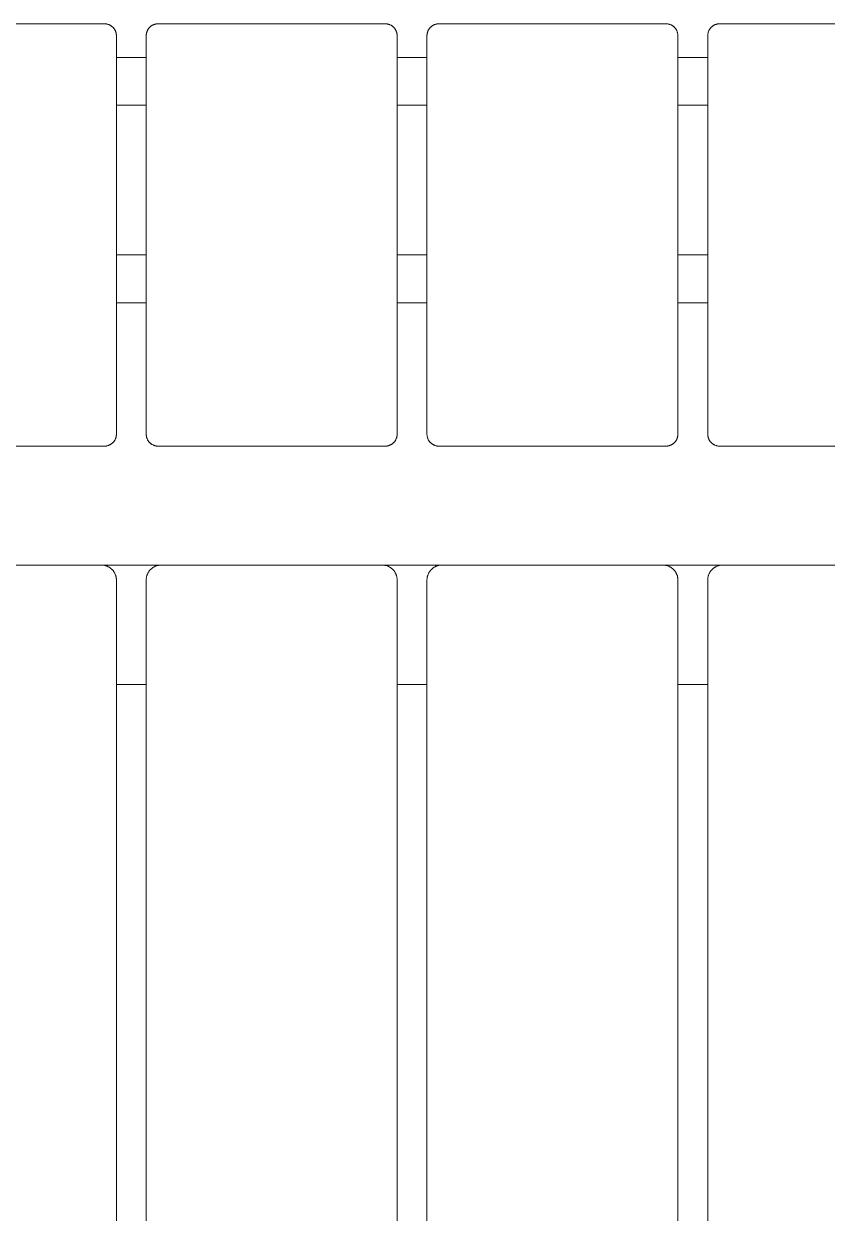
# Model space of a CAD drawing. Header units: millimetres. Extents: x -402 to 3954, y -41 to 3282.
# Drawn here: x 1281.6 to 1550.6, y 1485.9 to 1884.1 of the extents above; entities that cross this region are included whole.
import ezdxf

# ---------------------------------------------------------------- set-up
doc = ezdxf.new("R2010")
doc.units = ezdxf.units.MM
doc.layers.add('ZANO_R', color=7, linetype='Continuous', lineweight=0)

msp = doc.modelspace()

# ---------------------------------------------------------------- linework, layer by layer
at = {"layer": 'ZANO_R'}
for p, q in [((1232.63, 1884.13), (1308.63, 1884.13)), ((1308.63, 1884.13), (1308.77, 1884.13)), ((1308.77, 1884.13), (1308.9, 1884.12)), ((1308.9, 1884.12), (1309.04, 1884.11)), ((1309.04, 1884.11), (1309.18, 1884.1)), ((1309.18, 1884.1), (1309.31, 1884.07)), ((1309.31, 1884.07), (1309.45, 1884.05)), ((1309.45, 1884.05), (1309.58, 1884.02)), ((1309.58, 1884.02), (1309.71, 1883.98)), ((1309.71, 1883.98), (1309.84, 1883.94)), ((1309.84, 1883.94), (1309.97, 1883.9)), ((1309.97, 1883.9), (1310.1, 1883.85)), ((1310.1, 1883.85), (1310.23, 1883.8)), ((1310.23, 1883.8), (1310.35, 1883.74)), ((1310.35, 1883.74), (1310.47, 1883.68)), ((1310.47, 1883.68), (1310.59, 1883.62)), ((1310.59, 1883.62), (1310.71, 1883.55)), ((1324.55, 1883.55), (1324.67, 1883.62)), ((1324.67, 1883.62), (1324.79, 1883.68)), ((1324.79, 1883.68), (1324.91, 1883.74)), ((1324.91, 1883.74), (1325.04, 1883.8)), ((1325.04, 1883.8), (1325.16, 1883.85)), ((1325.16, 1883.85), (1325.29, 1883.9)), ((1325.29, 1883.9), (1325.42, 1883.94)), ((1325.42, 1883.94), (1325.55, 1883.98)), ((1325.55, 1883.98), (1325.68, 1884.02)), ((1325.68, 1884.02), (1325.82, 1884.05)), ((1325.82, 1884.05), (1325.95, 1884.07)), ((1325.95, 1884.07), (1326.09, 1884.1)), ((1326.09, 1884.1), (1326.22, 1884.11)), ((1326.22, 1884.11), (1326.36, 1884.12)), ((1326.36, 1884.12), (1326.49, 1884.13)), ((1326.49, 1884.13), (1326.63, 1884.13)), ((1326.63, 1884.13), (1402.63, 1884.13)), ((1402.63, 1884.13), (1402.77, 1884.13)), ((1402.77, 1884.13), (1402.9, 1884.12)), ((1402.9, 1884.12), (1403.04, 1884.11)), ((1403.04, 1884.11), (1403.18, 1884.1)), ((1403.18, 1884.1), (1403.31, 1884.07)), ((1403.31, 1884.07), (1403.45, 1884.05)), ((1403.45, 1884.05), (1403.58, 1884.02)), ((1403.58, 1884.02), (1403.71, 1883.98)), ((1403.71, 1883.98), (1403.84, 1883.94)), ((1403.84, 1883.94), (1403.97, 1883.9)), ((1403.97, 1883.9), (1404.1, 1883.85)), ((1404.1, 1883.85), (1404.23, 1883.8)), ((1404.23, 1883.8), (1404.35, 1883.74)), ((1404.35, 1883.74), (1404.47, 1883.68)), ((1404.47, 1883.68), (1404.59, 1883.62)), ((1404.59, 1883.62), (1404.71, 1883.55)), ((1418.55, 1883.55), (1418.67, 1883.62)), ((1418.67, 1883.62), (1418.79, 1883.68)), ((1418.79, 1883.68), (1418.91, 1883.74)), ((1418.91, 1883.74), (1419.04, 1883.8)), ((1419.04, 1883.8), (1419.16, 1883.85)), ((1419.16, 1883.85), (1419.29, 1883.9)), ((1419.29, 1883.9), (1419.42, 1883.94)), ((1419.42, 1883.94), (1419.55, 1883.98)), ((1419.55, 1883.98), (1419.68, 1884.02)), ((1419.68, 1884.02), (1419.82, 1884.05)), ((1419.82, 1884.05), (1419.95, 1884.07)), ((1419.95, 1884.07), (1420.09, 1884.1)), ((1420.09, 1884.1), (1420.22, 1884.11)), ((1420.22, 1884.11), (1420.36, 1884.12)), ((1420.36, 1884.12), (1420.49, 1884.13)), ((1420.49, 1884.13), (1420.63, 1884.13)), ((1420.63, 1884.13), (1496.63, 1884.13)), ((1496.63, 1884.13), (1496.77, 1884.13)), ((1496.77, 1884.13), (1496.9, 1884.12)), ((1496.9, 1884.12), (1497.04, 1884.11)), ((1497.04, 1884.11), (1497.18, 1884.1)), ((1497.18, 1884.1), (1497.31, 1884.07)), ((1497.31, 1884.07), (1497.45, 1884.05)), ((1497.45, 1884.05), (1497.58, 1884.02)), ((1497.58, 1884.02), (1497.71, 1883.98)), ((1497.71, 1883.98), (1497.84, 1883.94)), ((1497.84, 1883.94), (1497.97, 1883.9)), ((1497.97, 1883.9), (1498.1, 1883.85)), ((1498.1, 1883.85), (1498.23, 1883.8)), ((1498.23, 1883.8), (1498.35, 1883.74)), ((1498.35, 1883.74), (1498.47, 1883.68)), ((1498.47, 1883.68), (1498.59, 1883.62)), ((1498.59, 1883.62), (1498.71, 1883.55)), ((1512.55, 1883.55), (1512.67, 1883.62)), ((1512.67, 1883.62), (1512.79, 1883.68)), ((1512.79, 1883.68), (1512.91, 1883.74)), ((1512.91, 1883.74), (1513.04, 1883.8)), ((1513.04, 1883.8), (1513.16, 1883.85)), ((1513.16, 1883.85), (1513.29, 1883.9)), ((1513.29, 1883.9), (1513.42, 1883.94)), ((1513.42, 1883.94), (1513.55, 1883.98)), ((1513.55, 1883.98), (1513.68, 1884.02)), ((1513.68, 1884.02), (1513.82, 1884.05)), ((1513.82, 1884.05), (1513.95, 1884.07)), ((1513.95, 1884.07), (1514.09, 1884.1)), ((1514.09, 1884.1), (1514.22, 1884.11)), ((1514.22, 1884.11), (1514.36, 1884.12)), ((1514.36, 1884.12), (1514.49, 1884.13)), ((1514.49, 1884.13), (1514.63, 1884.13)), ((1514.63, 1884.13), (1590.63, 1884.13)), ((1310.71, 1883.55), (1310.83, 1883.48)), ((1310.83, 1883.48), (1310.94, 1883.4)), ((1310.94, 1883.4), (1311.05, 1883.32)), ((1311.05, 1883.32), (1311.16, 1883.24)), ((1311.16, 1883.24), (1311.26, 1883.15)), ((1311.26, 1883.15), (1311.36, 1883.06)), ((1311.36, 1883.06), (1311.46, 1882.96)), ((1311.46, 1882.96), (1311.55, 1882.86)), ((1311.55, 1882.86), (1311.65, 1882.76)), ((1311.65, 1882.76), (1311.73, 1882.66)), ((1311.73, 1882.66), (1311.82, 1882.55)), ((1311.82, 1882.55), (1311.9, 1882.44)), ((1311.9, 1882.44), (1311.98, 1882.33)), ((1311.98, 1882.33), (1312.05, 1882.21)), ((1312.05, 1882.21), (1312.12, 1882.09)), ((1312.12, 1882.09), (1312.18, 1881.97)), ((1312.18, 1881.97), (1312.24, 1881.85)), ((1312.24, 1881.85), (1312.3, 1881.73)), ((1312.3, 1881.73), (1312.35, 1881.6)), ((1312.35, 1881.6), (1312.4, 1881.47)), ((1312.4, 1881.47), (1312.44, 1881.34)), ((1312.44, 1881.34), (1312.48, 1881.21)), ((1312.48, 1881.21), (1312.52, 1881.08)), ((1312.52, 1881.08), (1312.55, 1880.95)), ((1312.55, 1880.95), (1312.57, 1880.81)), ((1312.57, 1880.81), (1312.59, 1880.68)), ((1312.59, 1880.68), (1312.61, 1880.54)), ((1312.61, 1880.54), (1312.62, 1880.41)), ((1312.62, 1880.41), (1312.63, 1880.27)), ((1312.63, 1880.27), (1312.63, 1880.13)), ((1312.63, 1848.21), (1312.63, 1880.13)), ((1322.63, 1880.27), (1322.64, 1880.41)), ((1322.63, 1880.13), (1322.63, 1880.27)), ((1322.63, 1880.13), (1322.63, 1848.21)), ((1322.64, 1880.41), (1322.65, 1880.54)), ((1322.65, 1880.54), (1322.67, 1880.68)), ((1322.67, 1880.68), (1322.69, 1880.81)), ((1322.69, 1880.81), (1322.72, 1880.95)), ((1322.72, 1880.95), (1322.75, 1881.08)), ((1322.75, 1881.08), (1322.78, 1881.21)), ((1322.78, 1881.21), (1322.82, 1881.34)), ((1322.82, 1881.34), (1322.86, 1881.47)), ((1322.86, 1881.47), (1322.91, 1881.6)), ((1322.91, 1881.6), (1322.96, 1881.73)), ((1322.96, 1881.73), (1323.02, 1881.85)), ((1323.02, 1881.85), (1323.08, 1881.97)), ((1323.08, 1881.97), (1323.14, 1882.09)), ((1323.14, 1882.09), (1323.21, 1882.21)), ((1323.21, 1882.21), (1323.29, 1882.33)), ((1323.29, 1882.33), (1323.36, 1882.44)), ((1323.36, 1882.44), (1323.44, 1882.55)), ((1323.44, 1882.55), (1323.53, 1882.66)), ((1323.53, 1882.66), (1323.62, 1882.76)), ((1323.62, 1882.76), (1323.71, 1882.86)), ((1323.71, 1882.86), (1323.8, 1882.96)), ((1323.8, 1882.96), (1323.9, 1883.06)), ((1323.9, 1883.06), (1324, 1883.15)), ((1324, 1883.15), (1324.11, 1883.24)), ((1324.11, 1883.24), (1324.21, 1883.32)), ((1324.21, 1883.32), (1324.32, 1883.4)), ((1324.32, 1883.4), (1324.44, 1883.48)), ((1324.44, 1883.48), (1324.55, 1883.55)), ((1404.71, 1883.55), (1404.83, 1883.48)), ((1404.83, 1883.48), (1404.94, 1883.4)), ((1404.94, 1883.4), (1405.05, 1883.32)), ((1405.05, 1883.32), (1405.16, 1883.24)), ((1405.16, 1883.24), (1405.26, 1883.15)), ((1405.26, 1883.15), (1405.36, 1883.06)), ((1405.36, 1883.06), (1405.46, 1882.96)), ((1405.46, 1882.96), (1405.55, 1882.86)), ((1405.55, 1882.86), (1405.65, 1882.76)), ((1405.65, 1882.76), (1405.73, 1882.66)), ((1405.73, 1882.66), (1405.82, 1882.55)), ((1405.82, 1882.55), (1405.9, 1882.44)), ((1405.9, 1882.44), (1405.98, 1882.33)), ((1405.98, 1882.33), (1406.05, 1882.21)), ((1406.05, 1882.21), (1406.12, 1882.09)), ((1406.12, 1882.09), (1406.18, 1881.97)), ((1406.18, 1881.97), (1406.24, 1881.85)), ((1406.24, 1881.85), (1406.3, 1881.73)), ((1406.3, 1881.73), (1406.35, 1881.6)), ((1406.35, 1881.6), (1406.4, 1881.47)), ((1406.4, 1881.47), (1406.44, 1881.34)), ((1406.44, 1881.34), (1406.48, 1881.21)), ((1406.48, 1881.21), (1406.52, 1881.08)), ((1406.52, 1881.08), (1406.55, 1880.95)), ((1406.55, 1880.95), (1406.57, 1880.81)), ((1406.57, 1880.81), (1406.59, 1880.68)), ((1406.59, 1880.68), (1406.61, 1880.54)), ((1406.61, 1880.54), (1406.62, 1880.41)), ((1406.62, 1880.41), (1406.63, 1880.27)), ((1406.63, 1880.27), (1406.63, 1880.13)), ((1406.63, 1848.21), (1406.63, 1880.13)), ((1416.63, 1880.27), (1416.64, 1880.41)), ((1416.63, 1880.13), (1416.63, 1880.27)), ((1416.63, 1880.13), (1416.63, 1848.21)), ((1416.64, 1880.41), (1416.65, 1880.54)), ((1416.65, 1880.54), (1416.67, 1880.68)), ((1416.67, 1880.68), (1416.69, 1880.81)), ((1416.69, 1880.81), (1416.72, 1880.95)), ((1416.72, 1880.95), (1416.75, 1881.08)), ((1416.75, 1881.08), (1416.78, 1881.21)), ((1416.78, 1881.21), (1416.82, 1881.34)), ((1416.82, 1881.34), (1416.86, 1881.47)), ((1416.86, 1881.47), (1416.91, 1881.6)), ((1416.91, 1881.6), (1416.96, 1881.73)), ((1416.96, 1881.73), (1417.02, 1881.85)), ((1417.02, 1881.85), (1417.08, 1881.97)), ((1417.08, 1881.97), (1417.14, 1882.09)), ((1417.14, 1882.09), (1417.21, 1882.21)), ((1417.21, 1882.21), (1417.29, 1882.33)), ((1417.29, 1882.33), (1417.36, 1882.44)), ((1417.36, 1882.44), (1417.44, 1882.55)), ((1417.44, 1882.55), (1417.53, 1882.66)), ((1417.53, 1882.66), (1417.62, 1882.76)), ((1417.62, 1882.76), (1417.71, 1882.86)), ((1417.71, 1882.86), (1417.8, 1882.96)), ((1417.8, 1882.96), (1417.9, 1883.06)), ((1417.9, 1883.06), (1418, 1883.15)), ((1418, 1883.15), (1418.11, 1883.24)), ((1418.11, 1883.24), (1418.21, 1883.32)), ((1418.21, 1883.32), (1418.32, 1883.4)), ((1418.32, 1883.4), (1418.44, 1883.48)), ((1418.44, 1883.48), (1418.55, 1883.55)), ((1498.71, 1883.55), (1498.83, 1883.48)), ((1498.83, 1883.48), (1498.94, 1883.4)), ((1498.94, 1883.4), (1499.05, 1883.32)), ((1499.05, 1883.32), (1499.16, 1883.24)), ((1499.16, 1883.24), (1499.26, 1883.15)), ((1499.26, 1883.15), (1499.36, 1883.06)), ((1499.36, 1883.06), (1499.46, 1882.96)), ((1499.46, 1882.96), (1499.55, 1882.86)), ((1499.55, 1882.86), (1499.65, 1882.76)), ((1499.65, 1882.76), (1499.73, 1882.66)), ((1499.73, 1882.66), (1499.82, 1882.55)), ((1499.82, 1882.55), (1499.9, 1882.44)), ((1499.9, 1882.44), (1499.98, 1882.33)), ((1499.98, 1882.33), (1500.05, 1882.21)), ((1500.05, 1882.21), (1500.12, 1882.09)), ((1500.12, 1882.09), (1500.18, 1881.97)), ((1500.18, 1881.97), (1500.24, 1881.85)), ((1500.24, 1881.85), (1500.3, 1881.73)), ((1500.3, 1881.73), (1500.35, 1881.6)), ((1500.35, 1881.6), (1500.4, 1881.47)), ((1500.4, 1881.47), (1500.44, 1881.34)), ((1500.44, 1881.34), (1500.48, 1881.21)), ((1500.48, 1881.21), (1500.52, 1881.08)), ((1500.52, 1881.08), (1500.55, 1880.95)), ((1500.55, 1880.95), (1500.57, 1880.81)), ((1500.57, 1880.81), (1500.59, 1880.68)), ((1500.59, 1880.68), (1500.61, 1880.54)), ((1500.61, 1880.54), (1500.62, 1880.41)), ((1500.62, 1880.41), (1500.63, 1880.27)), ((1500.63, 1880.27), (1500.63, 1880.13)), ((1500.63, 1848.21), (1500.63, 1880.13)), ((1510.63, 1880.27), (1510.64, 1880.41)), ((1510.63, 1880.13), (1510.63, 1880.27)), ((1510.63, 1880.13), (1510.63, 1848.21)), ((1510.64, 1880.41), (1510.65, 1880.54)), ((1510.65, 1880.54), (1510.67, 1880.68)), ((1510.67, 1880.68), (1510.69, 1880.81)), ((1510.69, 1880.81), (1510.72, 1880.95)), ((1510.72, 1880.95), (1510.75, 1881.08)), ((1510.75, 1881.08), (1510.78, 1881.21)), ((1510.78, 1881.21), (1510.82, 1881.34)), ((1510.82, 1881.34), (1510.86, 1881.47)), ((1510.86, 1881.47), (1510.91, 1881.6)), ((1510.91, 1881.6), (1510.96, 1881.73)), ((1510.96, 1881.73), (1511.02, 1881.85)), ((1511.02, 1881.85), (1511.08, 1881.97)), ((1511.08, 1881.97), (1511.14, 1882.09)), ((1511.14, 1882.09), (1511.21, 1882.21)), ((1511.21, 1882.21), (1511.29, 1882.33)), ((1511.29, 1882.33), (1511.36, 1882.44)), ((1511.36, 1882.44), (1511.44, 1882.55)), ((1511.44, 1882.55), (1511.53, 1882.66)), ((1511.53, 1882.66), (1511.62, 1882.76)), ((1511.62, 1882.76), (1511.71, 1882.86)), ((1511.71, 1882.86), (1511.8, 1882.96)), ((1511.8, 1882.96), (1511.9, 1883.06)), ((1511.9, 1883.06), (1512, 1883.15)), ((1512, 1883.15), (1512.11, 1883.24)), ((1512.11, 1883.24), (1512.21, 1883.32)), ((1512.21, 1883.32), (1512.32, 1883.4)), ((1512.32, 1883.4), (1512.44, 1883.48)), ((1512.44, 1883.48), (1512.55, 1883.55)), ((1322.63, 1872.9), (1312.63, 1872.9)), ((1416.63, 1872.9), (1406.63, 1872.9)), ((1510.63, 1872.9), (1500.63, 1872.9)), ((1312.63, 1856.9), (1322.63, 1856.9)), ((1322.63, 1856.88), (1312.63, 1856.88)), ((1406.63, 1856.9), (1416.63, 1856.9)), ((1416.63, 1856.88), (1406.63, 1856.88)), ((1500.63, 1856.9), (1510.63, 1856.9)), ((1510.63, 1856.88), (1500.63, 1856.88)), ((1312.63, 1746.72), (1312.63, 1848.21)), ((1322.63, 1848.21), (1322.63, 1746.72)), ((1406.63, 1746.72), (1406.63, 1848.21)), ((1416.63, 1848.21), (1416.63, 1746.72)), ((1500.63, 1746.72), (1500.63, 1848.21)), ((1510.63, 1848.21), (1510.63, 1746.72)), ((1322.63, 1806.76), (1312.63, 1806.76)), ((1416.63, 1806.76), (1406.63, 1806.76)), ((1510.63, 1806.76), (1500.63, 1806.76)), ((1312.63, 1790.76), (1322.63, 1790.76)), ((1322.63, 1790.73), (1312.63, 1790.73)), ((1406.63, 1790.76), (1416.63, 1790.76)), ((1416.63, 1790.73), (1406.63, 1790.73)), ((1500.63, 1790.76), (1510.63, 1790.76)), ((1510.63, 1790.73), (1500.63, 1790.73)), ((1311.82, 1744.3), (1311.73, 1744.2)), ((1311.9, 1744.41), (1311.82, 1744.3)), ((1311.98, 1744.53), (1311.9, 1744.41)), ((1312.05, 1744.64), (1311.98, 1744.53)), ((1312.12, 1744.76), (1312.05, 1744.64)), ((1312.18, 1744.88), (1312.12, 1744.76)), ((1312.24, 1745), (1312.18, 1744.88)), ((1312.3, 1745.13), (1312.24, 1745)), ((1312.35, 1745.25), (1312.3, 1745.13)), ((1312.4, 1745.38), (1312.35, 1745.25)), ((1312.44, 1745.51), (1312.4, 1745.38)), ((1312.48, 1745.64), (1312.44, 1745.51)), ((1312.52, 1745.77), (1312.48, 1745.64)), ((1312.55, 1745.91), (1312.52, 1745.77)), ((1312.57, 1746.04), (1312.55, 1745.91)), ((1312.59, 1746.18), (1312.57, 1746.04)), ((1312.61, 1746.31), (1312.59, 1746.18)), ((1312.62, 1746.45), (1312.61, 1746.31)), ((1312.63, 1746.58), (1312.62, 1746.45)), ((1312.63, 1746.72), (1312.63, 1746.58)), ((1322.63, 1746.58), (1322.63, 1746.72)), ((1322.64, 1746.45), (1322.63, 1746.58)), ((1322.65, 1746.31), (1322.64, 1746.45)), ((1322.67, 1746.18), (1322.65, 1746.31)), ((1322.69, 1746.04), (1322.67, 1746.18)), ((1322.72, 1745.91), (1322.69, 1746.04)), ((1322.75, 1745.77), (1322.72, 1745.91)), ((1322.78, 1745.64), (1322.75, 1745.77)), ((1322.82, 1745.51), (1322.78, 1745.64)), ((1322.86, 1745.38), (1322.82, 1745.51)), ((1322.91, 1745.25), (1322.86, 1745.38)), ((1322.96, 1745.13), (1322.91, 1745.25)), ((1323.02, 1745), (1322.96, 1745.13)), ((1323.08, 1744.88), (1323.02, 1745)), ((1323.14, 1744.76), (1323.08, 1744.88)), ((1323.21, 1744.64), (1323.14, 1744.76)), ((1323.29, 1744.53), (1323.21, 1744.64)), ((1323.36, 1744.41), (1323.29, 1744.53)), ((1323.44, 1744.3), (1323.36, 1744.41)), ((1323.53, 1744.2), (1323.44, 1744.3)), ((1405.82, 1744.3), (1405.73, 1744.2)), ((1405.9, 1744.41), (1405.82, 1744.3)), ((1405.98, 1744.53), (1405.9, 1744.41)), ((1406.05, 1744.64), (1405.98, 1744.53)), ((1406.12, 1744.76), (1406.05, 1744.64)), ((1406.18, 1744.88), (1406.12, 1744.76)), ((1406.24, 1745), (1406.18, 1744.88)), ((1406.3, 1745.13), (1406.24, 1745)), ((1406.35, 1745.25), (1406.3, 1745.13)), ((1406.4, 1745.38), (1406.35, 1745.25)), ((1406.44, 1745.51), (1406.4, 1745.38)), ((1406.48, 1745.64), (1406.44, 1745.51)), ((1406.52, 1745.77), (1406.48, 1745.64)), ((1406.55, 1745.91), (1406.52, 1745.77)), ((1406.57, 1746.04), (1406.55, 1745.91)), ((1406.59, 1746.18), (1406.57, 1746.04)), ((1406.61, 1746.31), (1406.59, 1746.18)), ((1406.62, 1746.45), (1406.61, 1746.31)), ((1406.63, 1746.58), (1406.62, 1746.45)), ((1406.63, 1746.72), (1406.63, 1746.58)), ((1416.63, 1746.58), (1416.63, 1746.72)), ((1416.64, 1746.45), (1416.63, 1746.58)), ((1416.65, 1746.31), (1416.64, 1746.45)), ((1416.67, 1746.18), (1416.65, 1746.31)), ((1416.69, 1746.04), (1416.67, 1746.18)), ((1416.72, 1745.91), (1416.69, 1746.04)), ((1416.75, 1745.77), (1416.72, 1745.91)), ((1416.78, 1745.64), (1416.75, 1745.77)), ((1416.82, 1745.51), (1416.78, 1745.64)), ((1416.86, 1745.38), (1416.82, 1745.51)), ((1416.91, 1745.25), (1416.86, 1745.38)), ((1416.96, 1745.13), (1416.91, 1745.25)), ((1417.02, 1745), (1416.96, 1745.13)), ((1417.08, 1744.88), (1417.02, 1745)), ((1417.14, 1744.76), (1417.08, 1744.88)), ((1417.21, 1744.64), (1417.14, 1744.76)), ((1417.29, 1744.53), (1417.21, 1744.64)), ((1417.36, 1744.41), (1417.29, 1744.53)), ((1417.44, 1744.3), (1417.36, 1744.41)), ((1417.53, 1744.2), (1417.44, 1744.3)), ((1499.82, 1744.3), (1499.73, 1744.2)), ((1499.9, 1744.41), (1499.82, 1744.3)), ((1499.98, 1744.53), (1499.9, 1744.41)), ((1500.05, 1744.64), (1499.98, 1744.53)), ((1500.12, 1744.76), (1500.05, 1744.64)), ((1500.18, 1744.88), (1500.12, 1744.76)), ((1500.24, 1745), (1500.18, 1744.88)), ((1500.3, 1745.13), (1500.24, 1745)), ((1500.35, 1745.25), (1500.3, 1745.13)), ((1500.4, 1745.38), (1500.35, 1745.25)), ((1500.44, 1745.51), (1500.4, 1745.38)), ((1500.48, 1745.64), (1500.44, 1745.51)), ((1500.52, 1745.77), (1500.48, 1745.64)), ((1500.55, 1745.91), (1500.52, 1745.77)), ((1500.57, 1746.04), (1500.55, 1745.91)), ((1500.59, 1746.18), (1500.57, 1746.04)), ((1500.61, 1746.31), (1500.59, 1746.18)), ((1500.62, 1746.45), (1500.61, 1746.31)), ((1500.63, 1746.58), (1500.62, 1746.45)), ((1500.63, 1746.72), (1500.63, 1746.58)), ((1510.63, 1746.58), (1510.63, 1746.72)), ((1510.64, 1746.45), (1510.63, 1746.58)), ((1510.65, 1746.31), (1510.64, 1746.45)), ((1510.67, 1746.18), (1510.65, 1746.31)), ((1510.69, 1746.04), (1510.67, 1746.18)), ((1510.72, 1745.91), (1510.69, 1746.04)), ((1510.75, 1745.77), (1510.72, 1745.91)), ((1510.78, 1745.64), (1510.75, 1745.77)), ((1510.82, 1745.51), (1510.78, 1745.64)), ((1510.86, 1745.38), (1510.82, 1745.51)), ((1510.91, 1745.25), (1510.86, 1745.38)), ((1510.96, 1745.13), (1510.91, 1745.25)), ((1511.02, 1745), (1510.96, 1745.13)), ((1511.08, 1744.88), (1511.02, 1745)), ((1511.14, 1744.76), (1511.08, 1744.88)), ((1511.21, 1744.64), (1511.14, 1744.76)), ((1511.29, 1744.53), (1511.21, 1744.64)), ((1511.36, 1744.41), (1511.29, 1744.53)), ((1511.44, 1744.3), (1511.36, 1744.41)), ((1511.53, 1744.2), (1511.44, 1744.3)), ((1308.63, 1742.72), (1232.63, 1742.72)), ((1308.77, 1742.72), (1308.63, 1742.72)), ((1308.9, 1742.73), (1308.77, 1742.72)), ((1309.04, 1742.74), (1308.9, 1742.73)), ((1309.18, 1742.76), (1309.04, 1742.74)), ((1309.31, 1742.78), (1309.18, 1742.76)), ((1309.45, 1742.8), (1309.31, 1742.78)), ((1309.58, 1742.83), (1309.45, 1742.8)), ((1309.71, 1742.87), (1309.58, 1742.83)), ((1309.84, 1742.91), (1309.71, 1742.87)), ((1309.97, 1742.95), (1309.84, 1742.91)), ((1310.1, 1743), (1309.97, 1742.95)), ((1310.23, 1743.05), (1310.1, 1743)), ((1310.35, 1743.11), (1310.23, 1743.05)), ((1310.47, 1743.17), (1310.35, 1743.11)), ((1310.59, 1743.23), (1310.47, 1743.17)), ((1310.71, 1743.3), (1310.59, 1743.23)), ((1310.83, 1743.38), (1310.71, 1743.3)), ((1310.94, 1743.45), (1310.83, 1743.38)), ((1311.05, 1743.53), (1310.94, 1743.45)), ((1311.16, 1743.62), (1311.05, 1743.53)), ((1311.26, 1743.71), (1311.16, 1743.62)), ((1311.36, 1743.8), (1311.26, 1743.71)), ((1311.46, 1743.89), (1311.36, 1743.8)), ((1311.55, 1743.99), (1311.46, 1743.89)), ((1311.65, 1744.09), (1311.55, 1743.99)), ((1311.73, 1744.2), (1311.65, 1744.09)), ((1323.62, 1744.09), (1323.53, 1744.2)), ((1323.71, 1743.99), (1323.62, 1744.09)), ((1323.8, 1743.89), (1323.71, 1743.99)), ((1323.9, 1743.8), (1323.8, 1743.89)), ((1324, 1743.71), (1323.9, 1743.8)), ((1324.11, 1743.62), (1324, 1743.71)), ((1324.21, 1743.53), (1324.11, 1743.62)), ((1324.32, 1743.45), (1324.21, 1743.53)), ((1324.44, 1743.38), (1324.32, 1743.45)), ((1324.55, 1743.3), (1324.44, 1743.38)), ((1324.67, 1743.23), (1324.55, 1743.3)), ((1324.79, 1743.17), (1324.67, 1743.23)), ((1324.91, 1743.11), (1324.79, 1743.17)), ((1325.04, 1743.05), (1324.91, 1743.11)), ((1325.16, 1743), (1325.04, 1743.05)), ((1325.29, 1742.95), (1325.16, 1743)), ((1325.42, 1742.91), (1325.29, 1742.95)), ((1325.55, 1742.87), (1325.42, 1742.91)), ((1325.68, 1742.83), (1325.55, 1742.87)), ((1325.82, 1742.8), (1325.68, 1742.83)), ((1325.95, 1742.78), (1325.82, 1742.8)), ((1326.09, 1742.76), (1325.95, 1742.78)), ((1326.22, 1742.74), (1326.09, 1742.76)), ((1326.36, 1742.73), (1326.22, 1742.74)), ((1326.49, 1742.72), (1326.36, 1742.73)), ((1326.63, 1742.72), (1326.49, 1742.72)), ((1402.63, 1742.72), (1326.63, 1742.72)), ((1402.77, 1742.72), (1402.63, 1742.72)), ((1402.9, 1742.73), (1402.77, 1742.72)), ((1403.04, 1742.74), (1402.9, 1742.73)), ((1403.18, 1742.76), (1403.04, 1742.74)), ((1403.31, 1742.78), (1403.18, 1742.76)), ((1403.45, 1742.8), (1403.31, 1742.78)), ((1403.58, 1742.83), (1403.45, 1742.8)), ((1403.71, 1742.87), (1403.58, 1742.83)), ((1403.84, 1742.91), (1403.71, 1742.87)), ((1403.97, 1742.95), (1403.84, 1742.91)), ((1404.1, 1743), (1403.97, 1742.95)), ((1404.23, 1743.05), (1404.1, 1743)), ((1404.35, 1743.11), (1404.23, 1743.05)), ((1404.47, 1743.17), (1404.35, 1743.11)), ((1404.59, 1743.23), (1404.47, 1743.17)), ((1404.71, 1743.3), (1404.59, 1743.23)), ((1404.83, 1743.38), (1404.71, 1743.3)), ((1404.94, 1743.45), (1404.83, 1743.38)), ((1405.05, 1743.53), (1404.94, 1743.45)), ((1405.16, 1743.62), (1405.05, 1743.53)), ((1405.26, 1743.71), (1405.16, 1743.62)), ((1405.36, 1743.8), (1405.26, 1743.71)), ((1405.46, 1743.89), (1405.36, 1743.8)), ((1405.55, 1743.99), (1405.46, 1743.89)), ((1405.65, 1744.09), (1405.55, 1743.99)), ((1405.73, 1744.2), (1405.65, 1744.09)), ((1417.62, 1744.09), (1417.53, 1744.2)), ((1417.71, 1743.99), (1417.62, 1744.09)), ((1417.8, 1743.89), (1417.71, 1743.99)), ((1417.9, 1743.8), (1417.8, 1743.89)), ((1418, 1743.71), (1417.9, 1743.8)), ((1418.11, 1743.62), (1418, 1743.71)), ((1418.21, 1743.53), (1418.11, 1743.62)), ((1418.32, 1743.45), (1418.21, 1743.53)), ((1418.44, 1743.38), (1418.32, 1743.45)), ((1418.55, 1743.3), (1418.44, 1743.38)), ((1418.67, 1743.23), (1418.55, 1743.3)), ((1418.79, 1743.17), (1418.67, 1743.23)), ((1418.91, 1743.11), (1418.79, 1743.17)), ((1419.04, 1743.05), (1418.91, 1743.11)), ((1419.16, 1743), (1419.04, 1743.05)), ((1419.29, 1742.95), (1419.16, 1743)), ((1419.42, 1742.91), (1419.29, 1742.95)), ((1419.55, 1742.87), (1419.42, 1742.91)), ((1419.68, 1742.83), (1419.55, 1742.87)), ((1419.82, 1742.8), (1419.68, 1742.83)), ((1419.95, 1742.78), (1419.82, 1742.8)), ((1420.09, 1742.76), (1419.95, 1742.78)), ((1420.22, 1742.74), (1420.09, 1742.76)), ((1420.36, 1742.73), (1420.22, 1742.74)), ((1420.49, 1742.72), (1420.36, 1742.73)), ((1420.63, 1742.72), (1420.49, 1742.72)), ((1496.63, 1742.72), (1420.63, 1742.72)), ((1496.77, 1742.72), (1496.63, 1742.72)), ((1496.9, 1742.73), (1496.77, 1742.72)), ((1497.04, 1742.74), (1496.9, 1742.73)), ((1497.18, 1742.76), (1497.04, 1742.74)), ((1497.31, 1742.78), (1497.18, 1742.76)), ((1497.45, 1742.8), (1497.31, 1742.78)), ((1497.58, 1742.83), (1497.45, 1742.8)), ((1497.71, 1742.87), (1497.58, 1742.83)), ((1497.84, 1742.91), (1497.71, 1742.87)), ((1497.97, 1742.95), (1497.84, 1742.91)), ((1498.1, 1743), (1497.97, 1742.95)), ((1498.23, 1743.05), (1498.1, 1743)), ((1498.35, 1743.11), (1498.23, 1743.05)), ((1498.47, 1743.17), (1498.35, 1743.11)), ((1498.59, 1743.23), (1498.47, 1743.17)), ((1498.71, 1743.3), (1498.59, 1743.23)), ((1498.83, 1743.38), (1498.71, 1743.3)), ((1498.94, 1743.45), (1498.83, 1743.38)), ((1499.05, 1743.53), (1498.94, 1743.45)), ((1499.16, 1743.62), (1499.05, 1743.53)), ((1499.26, 1743.71), (1499.16, 1743.62)), ((1499.36, 1743.8), (1499.26, 1743.71)), ((1499.46, 1743.89), (1499.36, 1743.8)), ((1499.55, 1743.99), (1499.46, 1743.89)), ((1499.65, 1744.09), (1499.55, 1743.99)), ((1499.73, 1744.2), (1499.65, 1744.09)), ((1511.62, 1744.09), (1511.53, 1744.2)), ((1511.71, 1743.99), (1511.62, 1744.09)), ((1511.8, 1743.89), (1511.71, 1743.99)), ((1511.9, 1743.8), (1511.8, 1743.89)), ((1512, 1743.71), (1511.9, 1743.8)), ((1512.11, 1743.62), (1512, 1743.71)), ((1512.21, 1743.53), (1512.11, 1743.62)), ((1512.32, 1743.45), (1512.21, 1743.53)), ((1512.44, 1743.38), (1512.32, 1743.45)), ((1512.55, 1743.3), (1512.44, 1743.38)), ((1512.67, 1743.23), (1512.55, 1743.3)), ((1512.79, 1743.17), (1512.67, 1743.23)), ((1512.91, 1743.11), (1512.79, 1743.17)), ((1513.04, 1743.05), (1512.91, 1743.11)), ((1513.16, 1743), (1513.04, 1743.05)), ((1513.29, 1742.95), (1513.16, 1743)), ((1513.42, 1742.91), (1513.29, 1742.95)), ((1513.55, 1742.87), (1513.42, 1742.91)), ((1513.68, 1742.83), (1513.55, 1742.87)), ((1513.82, 1742.8), (1513.68, 1742.83)), ((1513.95, 1742.78), (1513.82, 1742.8)), ((1514.09, 1742.76), (1513.95, 1742.78)), ((1514.22, 1742.74), (1514.09, 1742.76)), ((1514.36, 1742.73), (1514.22, 1742.74)), ((1514.49, 1742.72), (1514.36, 1742.73)), ((1514.63, 1742.72), (1514.49, 1742.72)), ((1590.63, 1742.72), (1514.63, 1742.72)), ((1307.63, 1702.91), (1233.63, 1702.91)), ((1307.8, 1702.9), (1307.63, 1702.91)), ((1327.52, 1702.91), (1307.74, 1702.91)), ((1307.97, 1702.89), (1307.8, 1702.9)), ((1308.14, 1702.88), (1307.97, 1702.89)), ((1308.31, 1702.86), (1308.14, 1702.88)), ((1308.48, 1702.83), (1308.31, 1702.86)), ((1308.65, 1702.8), (1308.48, 1702.83)), ((1308.82, 1702.76), (1308.65, 1702.8)), ((1308.98, 1702.72), (1308.82, 1702.76)), ((1309.14, 1702.67), (1308.98, 1702.72)), ((1309.31, 1702.62), (1309.14, 1702.67)), ((1309.47, 1702.56), (1309.31, 1702.62)), ((1309.62, 1702.49), (1309.47, 1702.56)), ((1309.78, 1702.42), (1309.62, 1702.49)), ((1309.93, 1702.34), (1309.78, 1702.42)), ((1310.08, 1702.26), (1309.93, 1702.34)), ((1310.23, 1702.18), (1310.08, 1702.26)), ((1310.37, 1702.09), (1310.23, 1702.18)), ((1310.51, 1701.99), (1310.37, 1702.09)), ((1310.65, 1701.89), (1310.51, 1701.99)), ((1310.79, 1701.78), (1310.65, 1701.89)), ((1310.92, 1701.67), (1310.79, 1701.78)), ((1311.04, 1701.56), (1310.92, 1701.67)), ((1311.17, 1701.44), (1311.04, 1701.56)), ((1311.29, 1701.32), (1311.17, 1701.44)), ((1311.4, 1701.19), (1311.29, 1701.32)), ((1311.51, 1701.06), (1311.4, 1701.19)), ((1311.62, 1700.93), (1311.51, 1701.06)), ((1311.72, 1700.79), (1311.62, 1700.93)), ((1311.81, 1700.65), (1311.72, 1700.79)), ((1311.9, 1700.5), (1311.81, 1700.65)), ((1311.99, 1700.36), (1311.9, 1700.5)), ((1323.27, 1700.36), (1323.36, 1700.5)), ((1323.36, 1700.5), (1323.45, 1700.65)), ((1323.45, 1700.65), (1323.55, 1700.79)), ((1323.55, 1700.79), (1323.65, 1700.93)), ((1323.65, 1700.93), (1323.75, 1701.06)), ((1323.75, 1701.06), (1323.86, 1701.19)), ((1323.86, 1701.19), (1323.98, 1701.32)), ((1323.98, 1701.32), (1324.1, 1701.44)), ((1324.1, 1701.44), (1324.22, 1701.56)), ((1324.22, 1701.56), (1324.35, 1701.67)), ((1324.35, 1701.67), (1324.48, 1701.78)), ((1324.48, 1701.78), (1324.61, 1701.89)), ((1324.61, 1701.89), (1324.75, 1701.99)), ((1324.75, 1701.99), (1324.89, 1702.09)), ((1324.89, 1702.09), (1325.03, 1702.18)), ((1325.03, 1702.18), (1325.18, 1702.26)), ((1325.18, 1702.26), (1325.33, 1702.34)), ((1325.33, 1702.34), (1325.48, 1702.42)), ((1325.48, 1702.42), (1325.64, 1702.49)), ((1325.64, 1702.49), (1325.8, 1702.56)), ((1325.8, 1702.56), (1325.96, 1702.62)), ((1325.96, 1702.62), (1326.12, 1702.67)), ((1326.12, 1702.67), (1326.28, 1702.72)), ((1326.28, 1702.72), (1326.45, 1702.76)), ((1326.45, 1702.76), (1326.61, 1702.8)), ((1326.61, 1702.8), (1326.78, 1702.83)), ((1326.78, 1702.83), (1326.95, 1702.86)), ((1326.95, 1702.86), (1327.12, 1702.88)), ((1327.12, 1702.88), (1327.29, 1702.89)), ((1327.29, 1702.89), (1327.46, 1702.9)), ((1327.46, 1702.9), (1327.63, 1702.91)), ((1401.63, 1702.91), (1327.63, 1702.91)), ((1401.8, 1702.9), (1401.63, 1702.91)), ((1421.52, 1702.91), (1401.74, 1702.91)), ((1401.97, 1702.89), (1401.8, 1702.9)), ((1402.14, 1702.88), (1401.97, 1702.89)), ((1402.31, 1702.86), (1402.14, 1702.88)), ((1402.48, 1702.83), (1402.31, 1702.86)), ((1402.65, 1702.8), (1402.48, 1702.83)), ((1402.82, 1702.76), (1402.65, 1702.8)), ((1402.98, 1702.72), (1402.82, 1702.76)), ((1403.14, 1702.67), (1402.98, 1702.72)), ((1403.31, 1702.62), (1403.14, 1702.67)), ((1403.47, 1702.56), (1403.31, 1702.62)), ((1403.62, 1702.49), (1403.47, 1702.56)), ((1403.78, 1702.42), (1403.62, 1702.49)), ((1403.93, 1702.34), (1403.78, 1702.42)), ((1404.08, 1702.26), (1403.93, 1702.34)), ((1404.23, 1702.18), (1404.08, 1702.26)), ((1404.37, 1702.09), (1404.23, 1702.18)), ((1404.51, 1701.99), (1404.37, 1702.09)), ((1404.65, 1701.89), (1404.51, 1701.99)), ((1404.79, 1701.78), (1404.65, 1701.89)), ((1404.92, 1701.67), (1404.79, 1701.78)), ((1405.04, 1701.56), (1404.92, 1701.67)), ((1405.17, 1701.44), (1405.04, 1701.56)), ((1405.29, 1701.32), (1405.17, 1701.44)), ((1405.4, 1701.19), (1405.29, 1701.32)), ((1405.51, 1701.06), (1405.4, 1701.19)), ((1405.62, 1700.93), (1405.51, 1701.06)), ((1405.72, 1700.79), (1405.62, 1700.93)), ((1405.81, 1700.65), (1405.72, 1700.79)), ((1405.9, 1700.5), (1405.81, 1700.65)), ((1405.99, 1700.36), (1405.9, 1700.5)), ((1417.27, 1700.36), (1417.36, 1700.5)), ((1417.36, 1700.5), (1417.45, 1700.65)), ((1417.45, 1700.65), (1417.55, 1700.79)), ((1417.55, 1700.79), (1417.65, 1700.93)), ((1417.65, 1700.93), (1417.75, 1701.06)), ((1417.75, 1701.06), (1417.86, 1701.19)), ((1417.86, 1701.19), (1417.98, 1701.32)), ((1417.98, 1701.32), (1418.1, 1701.44)), ((1418.1, 1701.44), (1418.22, 1701.56)), ((1418.22, 1701.56), (1418.35, 1701.67)), ((1418.35, 1701.67), (1418.48, 1701.78)), ((1418.48, 1701.78), (1418.61, 1701.89)), ((1418.61, 1701.89), (1418.75, 1701.99)), ((1418.75, 1701.99), (1418.89, 1702.09)), ((1418.89, 1702.09), (1419.03, 1702.18)), ((1419.03, 1702.18), (1419.18, 1702.26)), ((1419.18, 1702.26), (1419.33, 1702.34)), ((1419.33, 1702.34), (1419.48, 1702.42)), ((1419.48, 1702.42), (1419.64, 1702.49)), ((1419.64, 1702.49), (1419.8, 1702.56)), ((1419.8, 1702.56), (1419.96, 1702.62)), ((1419.96, 1702.62), (1420.12, 1702.67)), ((1420.12, 1702.67), (1420.28, 1702.72)), ((1420.28, 1702.72), (1420.45, 1702.76)), ((1420.45, 1702.76), (1420.61, 1702.8)), ((1420.61, 1702.8), (1420.78, 1702.83)), ((1420.78, 1702.83), (1420.95, 1702.86)), ((1420.95, 1702.86), (1421.12, 1702.88)), ((1421.12, 1702.88), (1421.29, 1702.89)), ((1421.29, 1702.89), (1421.46, 1702.9)), ((1421.46, 1702.9), (1421.63, 1702.91)), ((1495.63, 1702.91), (1421.63, 1702.91)), ((1495.8, 1702.9), (1495.63, 1702.91)), ((1515.52, 1702.91), (1495.74, 1702.91)), ((1495.97, 1702.89), (1495.8, 1702.9)), ((1496.14, 1702.88), (1495.97, 1702.89)), ((1496.31, 1702.86), (1496.14, 1702.88)), ((1496.48, 1702.83), (1496.31, 1702.86)), ((1496.65, 1702.8), (1496.48, 1702.83)), ((1496.82, 1702.76), (1496.65, 1702.8)), ((1496.98, 1702.72), (1496.82, 1702.76)), ((1497.14, 1702.67), (1496.98, 1702.72)), ((1497.31, 1702.62), (1497.14, 1702.67)), ((1497.47, 1702.56), (1497.31, 1702.62)), ((1497.62, 1702.49), (1497.47, 1702.56)), ((1497.78, 1702.42), (1497.62, 1702.49)), ((1497.93, 1702.34), (1497.78, 1702.42)), ((1498.08, 1702.26), (1497.93, 1702.34)), ((1498.23, 1702.18), (1498.08, 1702.26)), ((1498.37, 1702.09), (1498.23, 1702.18)), ((1498.51, 1701.99), (1498.37, 1702.09)), ((1498.65, 1701.89), (1498.51, 1701.99)), ((1498.79, 1701.78), (1498.65, 1701.89)), ((1498.92, 1701.67), (1498.79, 1701.78)), ((1499.04, 1701.56), (1498.92, 1701.67)), ((1499.17, 1701.44), (1499.04, 1701.56)), ((1499.29, 1701.32), (1499.17, 1701.44)), ((1499.4, 1701.19), (1499.29, 1701.32)), ((1499.51, 1701.06), (1499.4, 1701.19)), ((1499.62, 1700.93), (1499.51, 1701.06)), ((1499.72, 1700.79), (1499.62, 1700.93)), ((1499.81, 1700.65), (1499.72, 1700.79)), ((1499.9, 1700.5), (1499.81, 1700.65)), ((1499.99, 1700.36), (1499.9, 1700.5)), ((1511.27, 1700.36), (1511.36, 1700.5)), ((1511.36, 1700.5), (1511.45, 1700.65)), ((1511.45, 1700.65), (1511.55, 1700.79)), ((1511.55, 1700.79), (1511.65, 1700.93)), ((1511.65, 1700.93), (1511.75, 1701.06)), ((1511.75, 1701.06), (1511.86, 1701.19)), ((1511.86, 1701.19), (1511.98, 1701.32)), ((1511.98, 1701.32), (1512.1, 1701.44)), ((1512.1, 1701.44), (1512.22, 1701.56)), ((1512.22, 1701.56), (1512.35, 1701.67)), ((1512.35, 1701.67), (1512.48, 1701.78)), ((1512.48, 1701.78), (1512.61, 1701.89)), ((1512.61, 1701.89), (1512.75, 1701.99)), ((1512.75, 1701.99), (1512.89, 1702.09)), ((1512.89, 1702.09), (1513.03, 1702.18)), ((1513.03, 1702.18), (1513.18, 1702.26)), ((1513.18, 1702.26), (1513.33, 1702.34)), ((1513.33, 1702.34), (1513.48, 1702.42)), ((1513.48, 1702.42), (1513.64, 1702.49)), ((1513.64, 1702.49), (1513.8, 1702.56)), ((1513.8, 1702.56), (1513.96, 1702.62)), ((1513.96, 1702.62), (1514.12, 1702.67)), ((1514.12, 1702.67), (1514.28, 1702.72)), ((1514.28, 1702.72), (1514.45, 1702.76)), ((1514.45, 1702.76), (1514.61, 1702.8)), ((1514.61, 1702.8), (1514.78, 1702.83)), ((1514.78, 1702.83), (1514.95, 1702.86)), ((1514.95, 1702.86), (1515.12, 1702.88)), ((1515.12, 1702.88), (1515.29, 1702.89)), ((1515.29, 1702.89), (1515.46, 1702.9)), ((1515.46, 1702.9), (1515.63, 1702.91)), ((1589.63, 1702.91), (1515.63, 1702.91)), ((1312.07, 1700.21), (1311.99, 1700.36)), ((1312.15, 1700.05), (1312.07, 1700.21)), ((1312.22, 1699.9), (1312.15, 1700.05)), ((1312.28, 1699.74), (1312.22, 1699.9)), ((1312.34, 1699.58), (1312.28, 1699.74)), ((1312.4, 1699.42), (1312.34, 1699.58)), ((1312.45, 1699.25), (1312.4, 1699.42)), ((1312.49, 1699.09), (1312.45, 1699.25)), ((1312.53, 1698.92), (1312.49, 1699.09)), ((1312.56, 1698.75), (1312.53, 1698.92)), ((1312.58, 1698.59), (1312.56, 1698.75)), ((1312.61, 1698.42), (1312.58, 1698.59)), ((1312.62, 1698.25), (1312.61, 1698.42)), ((1312.63, 1698.08), (1312.62, 1698.25)), ((1312.63, 1697.91), (1312.63, 1698.08)), ((1312.63, 1697.91), (1312.63, 1257.91)), ((1322.63, 1698.08), (1322.64, 1698.25)), ((1322.63, 1697.91), (1322.63, 1698.08)), ((1322.63, 1257.91), (1322.63, 1697.91)), ((1322.64, 1698.25), (1322.66, 1698.42)), ((1322.66, 1698.42), (1322.68, 1698.59)), ((1322.68, 1698.59), (1322.7, 1698.75)), ((1322.7, 1698.75), (1322.74, 1698.92)), ((1322.74, 1698.92), (1322.77, 1699.09)), ((1322.77, 1699.09), (1322.82, 1699.25)), ((1322.82, 1699.25), (1322.87, 1699.42)), ((1322.87, 1699.42), (1322.92, 1699.58)), ((1322.92, 1699.58), (1322.98, 1699.74)), ((1322.98, 1699.74), (1323.05, 1699.9)), ((1323.05, 1699.9), (1323.12, 1700.05)), ((1323.12, 1700.05), (1323.19, 1700.21)), ((1323.19, 1700.21), (1323.27, 1700.36)), ((1406.07, 1700.21), (1405.99, 1700.36)), ((1406.15, 1700.05), (1406.07, 1700.21)), ((1406.22, 1699.9), (1406.15, 1700.05)), ((1406.28, 1699.74), (1406.22, 1699.9)), ((1406.34, 1699.58), (1406.28, 1699.74)), ((1406.4, 1699.42), (1406.34, 1699.58)), ((1406.45, 1699.25), (1406.4, 1699.42)), ((1406.49, 1699.09), (1406.45, 1699.25)), ((1406.53, 1698.92), (1406.49, 1699.09)), ((1406.56, 1698.75), (1406.53, 1698.92)), ((1406.58, 1698.59), (1406.56, 1698.75)), ((1406.61, 1698.42), (1406.58, 1698.59)), ((1406.62, 1698.25), (1406.61, 1698.42)), ((1406.63, 1698.08), (1406.62, 1698.25)), ((1406.63, 1697.91), (1406.63, 1698.08)), ((1406.63, 1697.91), (1406.63, 1257.91)), ((1416.63, 1698.08), (1416.64, 1698.25)), ((1416.63, 1697.91), (1416.63, 1698.08)), ((1416.63, 1257.91), (1416.63, 1697.91)), ((1416.64, 1698.25), (1416.66, 1698.42)), ((1416.66, 1698.42), (1416.68, 1698.59)), ((1416.68, 1698.59), (1416.7, 1698.75)), ((1416.7, 1698.75), (1416.74, 1698.92)), ((1416.74, 1698.92), (1416.77, 1699.09)), ((1416.77, 1699.09), (1416.82, 1699.25)), ((1416.82, 1699.25), (1416.87, 1699.42)), ((1416.87, 1699.42), (1416.92, 1699.58)), ((1416.92, 1699.58), (1416.98, 1699.74)), ((1416.98, 1699.74), (1417.05, 1699.9)), ((1417.05, 1699.9), (1417.12, 1700.05)), ((1417.12, 1700.05), (1417.19, 1700.21)), ((1417.19, 1700.21), (1417.27, 1700.36)), ((1500.07, 1700.21), (1499.99, 1700.36)), ((1500.15, 1700.05), (1500.07, 1700.21)), ((1500.22, 1699.9), (1500.15, 1700.05)), ((1500.28, 1699.74), (1500.22, 1699.9)), ((1500.34, 1699.58), (1500.28, 1699.74)), ((1500.4, 1699.42), (1500.34, 1699.58)), ((1500.45, 1699.25), (1500.4, 1699.42)), ((1500.49, 1699.09), (1500.45, 1699.25)), ((1500.53, 1698.92), (1500.49, 1699.09)), ((1500.56, 1698.75), (1500.53, 1698.92)), ((1500.58, 1698.59), (1500.56, 1698.75)), ((1500.61, 1698.42), (1500.58, 1698.59)), ((1500.62, 1698.25), (1500.61, 1698.42)), ((1500.63, 1698.08), (1500.62, 1698.25)), ((1500.63, 1697.91), (1500.63, 1698.08)), ((1500.63, 1697.91), (1500.63, 1257.91)), ((1510.63, 1698.08), (1510.64, 1698.25)), ((1510.63, 1697.91), (1510.63, 1698.08)), ((1510.63, 1257.91), (1510.63, 1697.91)), ((1510.64, 1698.25), (1510.66, 1698.42)), ((1510.66, 1698.42), (1510.68, 1698.59)), ((1510.68, 1698.59), (1510.7, 1698.75)), ((1510.7, 1698.75), (1510.74, 1698.92)), ((1510.74, 1698.92), (1510.77, 1699.09)), ((1510.77, 1699.09), (1510.82, 1699.25)), ((1510.82, 1699.25), (1510.87, 1699.42)), ((1510.87, 1699.42), (1510.92, 1699.58)), ((1510.92, 1699.58), (1510.98, 1699.74)), ((1510.98, 1699.74), (1511.05, 1699.9)), ((1511.05, 1699.9), (1511.12, 1700.05)), ((1511.12, 1700.05), (1511.19, 1700.21)), ((1511.19, 1700.21), (1511.27, 1700.36)), ((1312.63, 1662.91), (1322.63, 1662.91)), ((1406.63, 1662.91), (1416.63, 1662.91)), ((1500.63, 1662.91), (1510.63, 1662.91))]:
    msp.add_line(p, q, dxfattribs=at)

doc.saveas('drawing.dxf')
